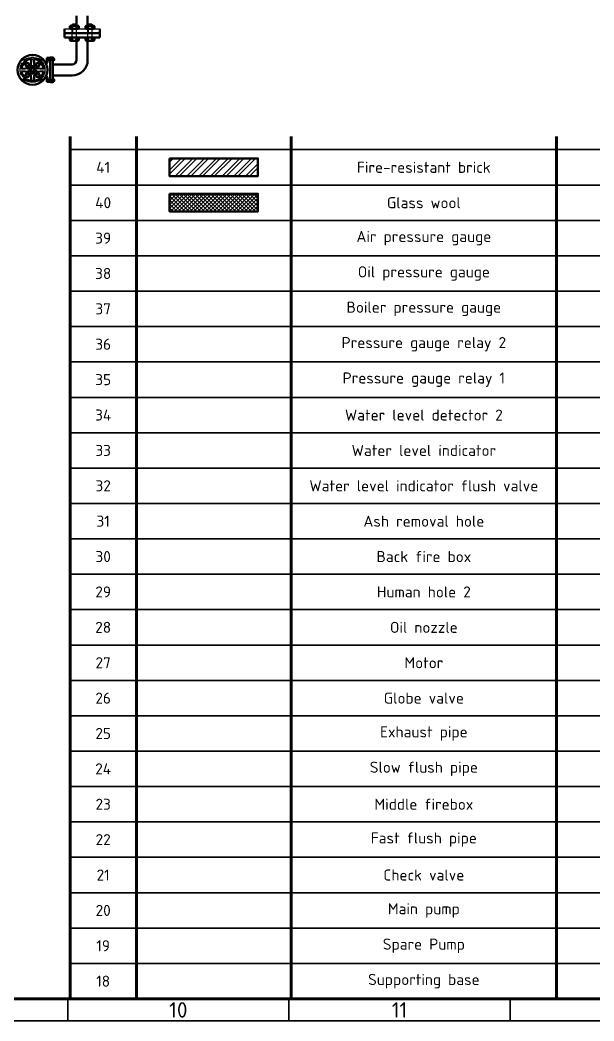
# Paper-space layout 'Layout1' of a CAD drawing. Header units: millimetres. Extents: x 198 to 1020, y 107 to 694.
# Drawn here: x 643 to 772.8, y 106.8 to 333.1 of the extents above; entities that cross this region are included whole.
import ezdxf

# ---------------------------------------------------------------- set-up
doc = ezdxf.new("R2010")
doc.units = ezdxf.units.MM
doc.header["$LTSCALE"] = 0.25
doc.linetypes.add('ACAD_ISO02W100', pattern=[15, 12, -3])
for name, color, linetype, lineweight in [('CHU', 6, 'Continuous', 25), ('Chu cai', 90, 'Continuous', 25), ('Khung dam', 30, 'Continuous', 70), ('KHUNG MANH', 4, 'Continuous', 35), ('Khung nhat', 130, 'Continuous', 35), ('manh', 130, 'Continuous', 25), ('NET 05', 130, 'Continuous', 50), ('NET DUT', 1, 'ACAD_ISO02W100', 25), ('NET MANH', 5, 'Continuous', 25)]:
    doc.layers.add(name, color=color, linetype=linetype, lineweight=lineweight)
doc.styles.add('ISO', font='isocpeur.ttf', dxfattribs={"height": 2.5})
doc.styles.add('style2', font='isocpeur.ttf', dxfattribs={"height": 2.5})

psp = doc.layouts.get("Layout1")

# ---------------------------------------------------------------- hatches: boundary and pattern name
at = {"layer": 'NET MANH'}
h = psp.add_hatch(dxfattribs=at)
h.set_pattern_fill('ANSI32', color=256, scale=5)
h.set_pattern_definition([(45, (-20092.9985, -32951.9607), (-1.325825215, 1.325825215), []), (45, (-20092.1146, -32951.9607), (-1.325825215, 1.325825215), [])])
h.paths.add_polyline_path([(696.83271, 301.84439), (676.83265, 301.82132), (676.83265, 297.82132), (696.83271, 297.84439)])
h = psp.add_hatch(dxfattribs=at)
h.set_pattern_fill('ANSI37', color=256, scale=5)
h.set_pattern_definition([(45, (-20092.9985, -32965.96074), (-0.441941738, 0.441941738), []), (135, (-20092.9985, -32965.96074), (-0.441941738, -0.441941738), [])])
h.paths.add_polyline_path([(696.83271, 293.84439), (676.83265, 293.82132), (676.83265, 289.82132), (696.83271, 289.84439)])

# ---------------------------------------------------------------- linework, layer by layer
for p, q in [((653.07916, 331.15136), (661.07916, 331.15136)), ((649.87481, 324.66933), (649.31231, 324.66933)), ((649.31231, 324.66933), (649.31231, 323.52951)), ((649.31231, 320.18415), (649.31231, 319.04433)), ((649.31041, 319.04433), (649.87291, 319.04433))]:
    psp.add_line(p, q)
at = {"layer": 'Khung dam'}
for p, q in [((654.33655, 111.82132), (654.33655, 306.82132)), ((669.33655, 111.82132), (669.33655, 306.82132)), ((704.33655, 306.82132), (704.33655, 111.82132)), ((764.33655, 111.82132), (764.33655, 306.82132)), ((203.33655, 111.82132), (1014.33655, 111.82132))]:
    psp.add_line(p, q, dxfattribs=at)
at = {"layer": 'KHUNG MANH'}
for p, q in [((653.83655, 106.82132), (653.83655, 111.82132)), ((703.83655, 106.82132), (703.83655, 111.82132)), ((753.83655, 106.82132), (753.83655, 111.82132)), ((198.33655, 106.82132), (1019.33655, 106.82132))]:
    psp.add_line(p, q, dxfattribs=at)
at = {"layer": 'Khung nhat'}
for p, q in [((654.33655, 303.82132), (834.33655, 303.82132)), ((654.33655, 295.82132), (834.33655, 295.82132)), ((654.33655, 287.82132), (834.33655, 287.82132)), ((654.33655, 279.82132), (834.33655, 279.82132)), ((654.33655, 271.82132), (834.33655, 271.82132)), ((654.33655, 263.82132), (834.33655, 263.82132)), ((654.33655, 255.82132), (834.33655, 255.82132)), ((654.33655, 247.82132), (834.33655, 247.82132)), ((654.33655, 239.82132), (834.33655, 239.82132)), ((654.33655, 231.82132), (834.33655, 231.82132)), ((654.33655, 223.82132), (834.33655, 223.82132)), ((654.33655, 215.82132), (834.33655, 215.82132)), ((654.33655, 207.82132), (834.33655, 207.82132)), ((654.33655, 199.82132), (834.33655, 199.82132)), ((654.33655, 191.82132), (834.33655, 191.82132)), ((654.33655, 183.82132), (834.33655, 183.82132)), ((654.33655, 175.82132), (834.33655, 175.82132)), ((654.33655, 167.82132), (834.33655, 167.82132)), ((654.33655, 159.82132), (834.33655, 159.82132)), ((654.33655, 151.82132), (834.33655, 151.82132)), ((654.33655, 143.82132), (834.33655, 143.82132)), ((654.33655, 135.82132), (834.33655, 135.82132)), ((654.33655, 127.82132), (834.33655, 127.82132)), ((654.33655, 119.82132), (834.33655, 119.82132))]:
    psp.add_line(p, q, dxfattribs=at)
at = {"layer": 'manh'}
for p, q in [((654.88639, 332.15136), (654.88639, 331.85136)), ((655.73639, 332.15136), (655.73639, 331.85136)), ((658.42192, 332.15136), (658.42192, 331.85136)), ((659.27192, 332.15136), (659.27192, 331.85136)), ((650.77291, 324.36277), (650.67166, 324.36277)), ((650.77291, 324.07589), (650.67166, 324.07589)), ((650.77291, 319.63777), (650.67166, 319.63777)), ((650.77291, 319.35089), (650.67166, 319.35089))]:
    psp.add_line(p, q, dxfattribs=at)
at = {"layer": 'NET 05'}
for p, q in [((655.82916, 334.10765), (655.82916, 331.85136)), ((658.32916, 334.10765), (658.32916, 331.85136)), ((653.07916, 329.15136), (653.07916, 331.15136)), ((654.31139, 331.76558), (654.45998, 331.85136)), ((654.31139, 331.76558), (654.31139, 331.23715)), ((654.31139, 331.23715), (654.45998, 331.15136)), ((654.45998, 331.85136), (656.1628, 331.85136)), ((654.45998, 331.85136), (654.56139, 331.85136)), ((654.45998, 331.15136), (656.1628, 331.15136)), ((654.81139, 332.00136), (654.88639, 332.15136)), ((654.81139, 331.85136), (654.81139, 332.00136)), ((654.81139, 332.00136), (655.81139, 332.00136)), ((654.81139, 331.85136), (656.1628, 331.85136)), ((654.81139, 331.23715), (654.81139, 331.76558)), ((654.88639, 332.15136), (655.73639, 332.15136)), ((655.73639, 332.15136), (655.81139, 332.00136)), ((655.81139, 331.85136), (655.81139, 332.00136)), ((655.81139, 331.23715), (655.81139, 331.76558)), ((656.31139, 331.76558), (656.1628, 331.85136)), ((656.31139, 331.23715), (656.1628, 331.15136)), ((656.31139, 331.23715), (656.31139, 331.76558)), ((657.84692, 331.76558), (657.99551, 331.85136)), ((657.84692, 331.23715), (657.84692, 331.76558)), ((657.84692, 331.23715), (657.99551, 331.15136)), ((659.69834, 331.85136), (657.99551, 331.85136)), ((659.34692, 331.85136), (657.99551, 331.85136)), ((659.69834, 331.15136), (657.99551, 331.15136)), ((658.42192, 332.15136), (658.34692, 332.00136)), ((658.34692, 331.85136), (658.34692, 332.00136)), ((659.34692, 332.00136), (658.34692, 332.00136)), ((658.34692, 331.23715), (658.34692, 331.76558)), ((659.27192, 332.15136), (658.42192, 332.15136)), ((659.34692, 332.00136), (659.27192, 332.15136)), ((659.34692, 331.85136), (659.34692, 332.00136)), ((659.34692, 331.23715), (659.34692, 331.76558)), ((659.69834, 331.85136), (659.59692, 331.85136)), ((659.84692, 331.76558), (659.69834, 331.85136)), ((659.84692, 331.23715), (659.69834, 331.15136)), ((659.84692, 331.76558), (659.84692, 331.23715)), ((661.07916, 329.15136), (661.07916, 331.15136)), ((653.07916, 330.15136), (661.07916, 330.15136)), ((653.07916, 329.15136), (661.07916, 329.15136)), ((654.31139, 329.15136), (654.31139, 328.53715)), ((654.31139, 328.53715), (654.45998, 328.45136)), ((654.45998, 328.45136), (656.1628, 328.45136)), ((654.81139, 328.53715), (654.81139, 329.15136)), ((655.81139, 328.53715), (655.81139, 329.15136)), ((655.82916, 328.45136), (655.82916, 324.10683)), ((656.31139, 328.53715), (656.1628, 328.45136)), ((656.31139, 328.53715), (656.31139, 329.15136)), ((657.84692, 328.53715), (657.84692, 329.15136)), ((657.84692, 328.53715), (657.99551, 328.45136)), ((659.69834, 328.45136), (657.99551, 328.45136)), ((658.32916, 328.45136), (658.32916, 324.10683)), ((658.34692, 328.53715), (658.34692, 329.15136)), ((659.34692, 328.53715), (659.34692, 329.15136)), ((659.84692, 328.53715), (659.69834, 328.45136)), ((659.84692, 329.15136), (659.84692, 328.53715)), ((645.44052, 322.58754), (645.59683, 324.37411)), ((646.28427, 322.58754), (646.12797, 324.37411)), ((649.10501, 324.55683), (649.07606, 324.50668)), ((649.07606, 323.93198), (649.07606, 324.50668)), ((649.10501, 323.88183), (649.07606, 323.93198)), ((649.10501, 324.55683), (649.31231, 324.55683)), ((649.10501, 324.38808), (649.31231, 324.38808)), ((649.10501, 324.05058), (649.31231, 324.05058)), ((649.31231, 323.88183), (649.10501, 323.88183)), ((649.31231, 324.55683), (649.31231, 323.88183)), ((649.87291, 324.66933), (650.43541, 324.66933)), ((649.87291, 324.66933), (649.87291, 319.04433)), ((650.43541, 324.66933), (650.43541, 319.04433)), ((650.46436, 324.55683), (650.43541, 324.50668)), ((650.43541, 323.93198), (650.43541, 324.50668)), ((650.46436, 323.88183), (650.43541, 323.93198)), ((650.46436, 324.55683), (650.64271, 324.55683)), ((650.46436, 324.38808), (650.64271, 324.38808)), ((650.46436, 324.38808), (650.64271, 324.38808)), ((650.46436, 324.05058), (650.64271, 324.05058)), ((650.46436, 324.05058), (650.64271, 324.05058)), ((650.64271, 323.88183), (650.46436, 323.88183)), ((650.64271, 324.55683), (650.67166, 324.50668)), ((650.64271, 323.88183), (650.67166, 323.93198)), ((650.67166, 323.93198), (650.67166, 324.50668)), ((650.67166, 324.05058), (650.67166, 324.50668)), ((650.67166, 324.38808), (650.72229, 324.38808)), ((650.67166, 324.05058), (650.72229, 324.05058)), ((650.67166, 323.93198), (650.67166, 323.9662)), ((650.72229, 324.05058), (650.72229, 324.38808)), ((650.77291, 324.36277), (650.72229, 324.38808)), ((650.72229, 324.05058), (650.77291, 324.07589)), ((650.77291, 324.07589), (650.77291, 324.36277)), ((645.13169, 322.2787), (643.34512, 322.1224)), ((645.13169, 321.43495), (643.34512, 321.59126)), ((646.59311, 322.2787), (648.37968, 322.1224)), ((646.59311, 321.43495), (648.37968, 321.59126)), ((649.31231, 323.52951), (649.16832, 323.52951)), ((650.43541, 323.10683), (654.82916, 323.10683)), ((645.44052, 321.12612), (645.59683, 319.33955)), ((646.28427, 321.12612), (646.12797, 319.33955)), ((649.10501, 319.83183), (649.07606, 319.78168)), ((649.07606, 319.78168), (649.07606, 319.20698)), ((649.10501, 319.15683), (649.07606, 319.20698)), ((649.31231, 319.83183), (649.10501, 319.83183)), ((649.10501, 319.66308), (649.31231, 319.66308)), ((649.10501, 319.32558), (649.31231, 319.32558)), ((649.10501, 319.15683), (649.31231, 319.15683)), ((649.31231, 320.18415), (649.16832, 320.18415)), ((649.31231, 319.15683), (649.31231, 319.83183)), ((650.43541, 320.60683), (654.82916, 320.60683)), ((650.46436, 319.83183), (650.43541, 319.78168)), ((650.43541, 319.78168), (650.43541, 319.20698)), ((650.46436, 319.15683), (650.43541, 319.20698)), ((650.64271, 319.83183), (650.46436, 319.83183)), ((650.46436, 319.66308), (650.64271, 319.66308)), ((650.46436, 319.66308), (650.64271, 319.66308)), ((650.46436, 319.32558), (650.64271, 319.32558)), ((650.46436, 319.32558), (650.64271, 319.32558)), ((650.46436, 319.15683), (650.64271, 319.15683)), ((650.64271, 319.83183), (650.67166, 319.78168)), ((650.64271, 319.15683), (650.67166, 319.20698)), ((650.67166, 319.78168), (650.67166, 319.20698)), ((650.67166, 319.78168), (650.67166, 319.74745)), ((650.67166, 319.66308), (650.72229, 319.66308)), ((650.67166, 319.66308), (650.67166, 319.20698)), ((650.67166, 319.32558), (650.72229, 319.32558)), ((650.72229, 319.66308), (650.72229, 319.32558)), ((650.72229, 319.66308), (650.77291, 319.63777)), ((650.77291, 319.35089), (650.72229, 319.32558)), ((650.77291, 319.63777), (650.77291, 319.35089)), ((650.43541, 319.04433), (649.87291, 319.04433))]:
    psp.add_line(p, q, dxfattribs=at)
for points in [[(645.04041, 323.26441), (644.66916, 323.47875), (644.29791, 323.26441), (644.29791, 322.83573), (644.66916, 322.62139), (645.04041, 322.83573)], [(645.53764, 321.29433), (646.18716, 321.29433), (646.51192, 321.85683), (646.18716, 322.41933), (645.53764, 322.41933), (645.21288, 321.85683)], [(646.68439, 323.26441), (647.05564, 323.47875), (647.42689, 323.26441), (647.42689, 322.83573), (647.05564, 322.62139), (646.68439, 322.83573)], [(645.04041, 320.44924), (644.66916, 320.2349), (644.29791, 320.44924), (644.29791, 320.87793), (644.66916, 321.09227), (645.04041, 320.87793)], [(646.68439, 320.44924), (647.05564, 320.2349), (647.42689, 320.44924), (647.42689, 320.87793), (647.05564, 321.09227), (646.68439, 320.87793)], [(676.83265, 301.82132), (696.83271, 301.84439), (696.83271, 297.84439), (676.83265, 297.82132)], [(676.83265, 293.82132), (696.83271, 293.84439), (696.83271, 289.84439), (676.83265, 289.82132)]]:
    psp.add_lwpolyline(points, close=True, dxfattribs=at)
for centre, radius in [((645.8624, 321.85683), 3.375), ((644.66916, 323.05007), 0.37267), ((645.8624, 321.85683), 0.84375), ((645.8624, 321.85683), 0.5625), ((645.8624, 321.85683), 0.37125), ((647.05564, 323.05007), 0.37267), ((644.66916, 320.66359), 0.37267), ((647.05564, 320.66359), 0.37267)]:
    psp.add_circle(centre, radius, dxfattribs=at)
for centre, radius, start, end in [((654.56139, 331.44419), 0.40717, 52.1211205, 90), ((654.56139, 331.55853), 0.40717, 270, 307.8788795), ((655.31139, 330.35136), 1.5, 70.5287794, 109.4712206), ((655.31139, 332.65136), 1.5, 250.5287794, 289.4712206), ((656.06139, 331.44419), 0.40717, 90, 127.8788795), ((656.06139, 331.55853), 0.40717, 232.1211205, 270), ((658.09692, 331.44419), 0.40717, 52.1211205, 90), ((658.09692, 331.55853), 0.40717, 270, 307.8788795), ((658.84692, 330.35136), 1.5, 70.5287794, 109.4712206), ((658.84692, 332.65136), 1.5, 250.5287794, 289.4712206), ((659.59692, 331.44419), 0.40717, 90, 127.8788795), ((659.59692, 331.55853), 0.40717, 232.1211205, 270), ((654.56139, 328.85853), 0.40717, 270, 307.8788795), ((655.31139, 329.95136), 1.5, 250.5287794, 289.4712206), ((656.06139, 328.85853), 0.40717, 232.1211205, 270), ((658.09692, 328.85853), 0.40717, 270, 307.8788795), ((658.84692, 329.95136), 1.5, 250.5287794, 289.4712206), ((659.59692, 328.85853), 0.40717, 232.1211205, 270), ((645.8624, 321.85683), 2.53125, 96.0223646, 173.9776354), ((645.8624, 321.85683), 2.53125, 6.0223646, 83.9776354), ((649.16832, 324.36585), 0.83634, 236.9581845, 270), ((649.21348, 324.47245), 0.13742, 180, 217.8788795), ((649.58231, 324.21933), 0.50625, 160.5287794, 199.4712206), ((649.21348, 323.9662), 0.13742, 142.1211205, 180), ((650.57283, 324.47245), 0.13742, 180, 217.8788795), ((650.94166, 324.21933), 0.50625, 160.5287794, 199.4712206), ((650.57283, 323.9662), 0.13742, 142.1211205, 180), ((650.53424, 324.47245), 0.13742, 322.1211205, 0), ((650.16541, 324.21933), 0.50625, 340.5287794, 19.4712206), ((650.53424, 323.9662), 0.13742, 0, 37.8788795), ((654.82916, 324.10683), 3.5, 270, 0), ((654.82916, 324.10683), 1, 270, 0), ((645.8624, 321.85683), 2.53125, 186.0223646, 263.9776354), ((645.8624, 321.85683), 2.53125, 276.0223646, 353.9776354), ((649.16832, 319.3478), 0.83634, 90, 123.0418155), ((649.21348, 319.74745), 0.13742, 180, 217.8788795), ((649.58231, 319.49433), 0.50625, 160.5287794, 199.4712206), ((649.21348, 319.2412), 0.13742, 142.1211205, 180), ((650.57283, 319.74745), 0.13742, 180, 217.8788795), ((650.94166, 319.49433), 0.50625, 160.5287794, 199.4712206), ((650.57283, 319.2412), 0.13742, 142.1211205, 180), ((650.53424, 319.74745), 0.13742, 322.1211205, 0), ((650.16541, 319.49433), 0.50625, 340.5287794, 19.4712206), ((650.53424, 319.2412), 0.13742, 0, 37.8788795)]:
    psp.add_arc(centre, radius, start, end, dxfattribs=at)
at = {"layer": 'NET DUT'}
for p, q in [((654.81139, 329.15136), (654.81139, 331.15136)), ((654.88639, 331.15136), (654.88639, 330.15136)), ((655.73639, 331.15136), (655.73639, 330.15136)), ((655.81139, 329.15136), (655.81139, 331.15136)), ((658.34692, 329.15136), (658.34692, 331.15136)), ((658.42192, 331.15136), (658.42192, 330.15136)), ((659.27192, 331.15136), (659.27192, 330.15136)), ((659.34692, 329.15136), (659.34692, 331.15136)), ((654.81139, 330.15136), (655.81139, 330.15136)), ((659.34692, 330.15136), (658.34692, 330.15136)), ((646.23875, 324.65857), (645.48604, 324.65857)), ((645.48604, 324.55403), (645.48604, 324.65857)), ((646.23875, 324.55403), (646.23875, 324.65857)), ((649.31231, 324.38808), (650.43541, 324.38808)), ((649.31231, 324.05058), (650.43541, 324.05058)), ((649.99082, 324.05058), (649.99082, 324.38808)), ((650.43541, 324.36277), (649.99082, 324.36277)), ((650.43541, 324.07589), (649.99082, 324.07589)), ((645.48604, 319.15963), (645.48604, 319.05508)), ((646.23875, 319.15963), (646.23875, 319.05508)), ((649.31231, 319.66308), (650.43541, 319.66308)), ((649.31231, 319.32558), (650.43541, 319.32558)), ((649.99082, 319.66308), (649.99082, 319.32558)), ((650.43541, 319.63777), (649.99082, 319.63777)), ((650.43541, 319.35089), (649.99082, 319.35089)), ((646.23875, 319.05508), (645.48604, 319.05508))]:
    psp.add_line(p, q, dxfattribs=at)
for radius in [2.8125, 0.34875]:
    psp.add_circle((645.8624, 321.85683), radius, dxfattribs=at)
for centre, radius, start, end in [((645.8624, 319.62516), 4.94322, 55.1099884, 124.8900116), ((649.16832, 324.36585), 0.83634, 235.1099884, 236.9581845), ((645.8624, 324.08849), 4.94322, 235.1099884, 304.8900116), ((649.16832, 319.3478), 0.83634, 123.0418155, 124.8900116)]:
    psp.add_arc(centre, radius, start, end, dxfattribs=at)

# ---------------------------------------------------------------- texts
at = {"layer": 'CHU', "char_height": 3.5, "attachment_point": 5, "style": 'ISO'}
for s, insert in [('10', (678.83655, 109.32132)), ('11', (728.83655, 109.32132))]:
    psp.add_mtext_dynamic_manual_height_columns(s, width=50, gutter_width=25, heights=[0], dxfattribs=dict(at, insert=insert))
at = {"layer": 'Chu cai', "char_height": 2.5, "attachment_point": 5, "style": 'style2'}
for s, width, insert in [('41', 15, (661.83655, 299.82132)), ('Fire-resistant brick', 60, (734.33655, 299.82132)), ('40', 15, (661.83655, 291.82132)), ('Glass wool', 60, (734.33655, 291.82132)), ('Air pressure gauge', 60, (734.33655, 283.82132)), ('39', 15, (661.83655, 283.82132)), ('38', 15, (661.83655, 275.82132)), ('Oil pressure gauge', 60, (734.33655, 275.82132)), ('Boiler pressure gauge', 75, (734.33655, 267.82132)), ('37', 15, (661.83655, 267.82132)), ('36', 15, (661.83655, 259.82132)), ('Pressure gauge relay 2', 60, (734.33655, 259.82132)), ('35', 15, (661.83655, 251.82132)), ('Pressure gauge relay 1', 60, (734.33655, 251.82132)), ('34', 15, (661.83655, 243.82132)), ('Water level detector 2', 75, (734.33655, 243.82132)), ('33', 15, (661.83655, 235.82132)), ('Water level indicator', 60, (734.33655, 235.82132)), ('32', 15, (661.83655, 227.82132)), ('Water level indicator flush valve', 60, (734.33655, 227.82132)), ('31', 15, (661.83655, 219.82132)), ('Ash removal hole', 75, (734.33655, 219.82132)), ('30', 15, (661.83655, 211.82132)), ('Back fire box', 75, (734.33655, 211.82132)), ('29', 15, (661.83655, 203.82132)), ('Human hole 2', 75, (734.33655, 203.82132)), ('28', 15, (661.83655, 195.82132)), ('Oil nozzle', 75, (734.33655, 195.82132)), ('27', 15, (661.83655, 187.82132)), ('Motor', 75, (734.33655, 187.82132)), ('26', 15, (661.83655, 179.82132)), ('Globe valve', 75, (734.33655, 179.82132)), ('25', 15, (661.83655, 171.82132)), ('Exhaust pipe', 75, (734.33655, 171.82132)), ('Slow flush pipe', 75, (734.33655, 163.82132)), ('24', 15, (661.83655, 163.82132)), ('23', 15, (661.83655, 155.82132)), ('Middle firebox', 75, (734.33655, 155.82132)), ('Fast flush pipe', 75, (734.33655, 147.82132)), ('22', 15, (661.83655, 147.82132)), ('21', 15, (661.83655, 139.82132)), ('Check valve', 75, (734.33655, 139.82132)), ('20', 15, (661.83655, 131.82132)), ('Main pump', 75, (734.33655, 131.82132)), ('19', 15, (661.83655, 123.82132)), ('Spare Pump', 75, (734.33655, 123.82132)), ('18', 15, (661.83655, 115.82132)), ('Supporting base', 75, (734.33655, 115.82132))]:
    psp.add_mtext_dynamic_manual_height_columns(s, width=width, gutter_width=12.5, heights=[0], dxfattribs=dict(at, insert=insert))

doc.saveas('drawing.dxf')
